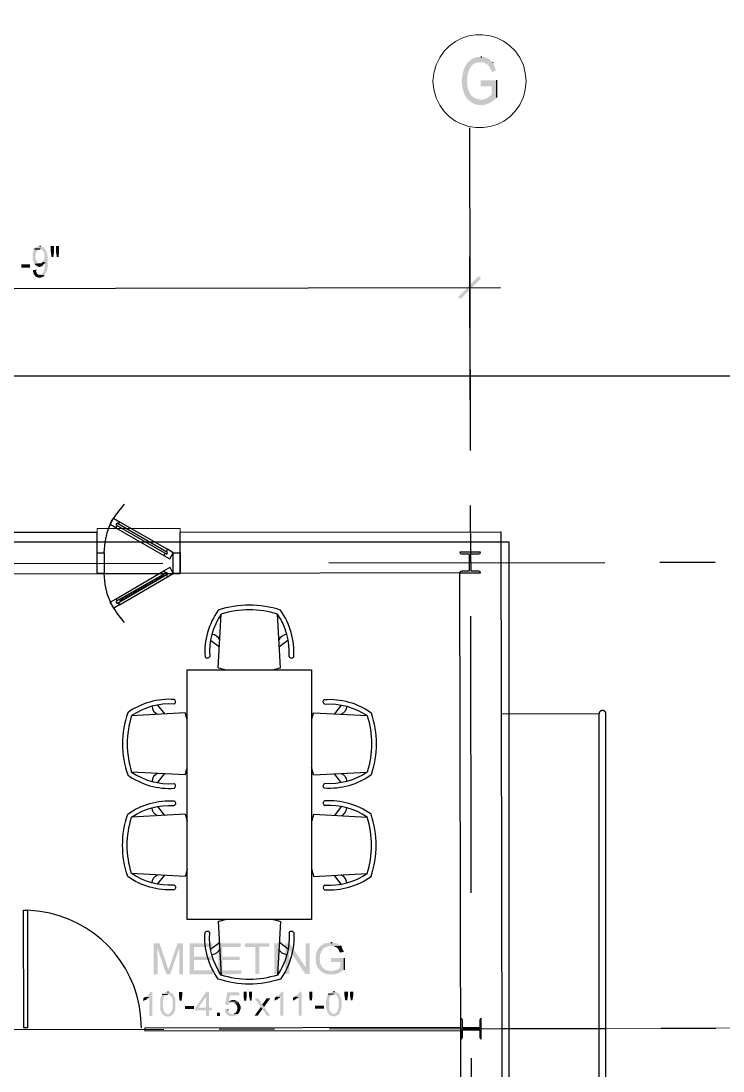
# Model space of a CAD drawing. Header units: inches. Extents: x 6322 to 85903, y -36042 to 7673.
# Drawn here: x 62446.2 to 62649.3, y 5836.6 to 6140.3 of the extents above; entities that cross this region are included whole.
import ezdxf

# ---------------------------------------------------------------- set-up
doc = ezdxf.new("R2010")
doc.units = ezdxf.units.IN
doc.header["$LTSCALE"] = 10
doc.linetypes.add('Amconstr', pattern=[9999, 9999, 0])
for name, color, linetype in [('FOOTPATH', 1, 'Continuous'), ('Plot Boundary', 1, 'Continuous'), ('RAMP LINE', 1, 'Continuous')]:
    doc.layers.add(name, color=color, linetype=linetype)

# ---------------------------------------------------------------- blocks, each defined once
blk = doc.blocks.new('SILLA')
for p, q in [((478.6214, 333.3089), (478.6403, 333.653)), ((479.0214, 333.3089), (479.0026, 333.653)), ((478.572, 333.4867), (478.6288, 333.4427)), ((479.0708, 333.4867), (479.0141, 333.4427))]:
    blk.add_line(p, q)
for centre, radius, start, end in [((478.8214, 333.0868), 0.6245, 71.32046, 108.67954), ((478.995, 333.4103), 0.4598, 144.33433, 183.97151), ((478.995, 333.4103), 0.4298, 145.61871, 183.97151), ((478.8214, 333.0868), 0.5945, 72.25755, 107.74245), ((478.6479, 333.4103), 0.4298, 356.02849, 34.38129), ((478.6479, 333.4103), 0.4598, 356.02849, 35.66567), ((478.5782, 333.4652), 0.0569, 21.40042, 88.20713), ((479.0647, 333.4652), 0.0569, 91.79287, 158.59958), ((478.5506, 333.3883), 0.0174, 214.45264, 333.49038), ((479.0922, 333.3883), 0.0174, 206.50962, 325.54736), ((478.8214, 333.9486), 0.6702, 252.63834, 256.82101), ((478.8214, 333.9486), 0.6702, 283.17899, 287.36166)]:
    blk.add_arc(centre, radius, start, end)
blk = doc.blocks.new('pdf plan')
at = {"true_color": 0x000007}
for points in [[(483.276, 466.708), (483.21, 466.708), (483.143, 466.691), (483.143, 466.691), (483.092, 466.687), (483.042, 466.68), (482.993, 466.669), (482.944, 466.655), (482.897, 466.638), (482.851, 466.619), (482.806, 466.596), (482.763, 466.57), (482.721, 466.543), (482.68, 466.512), (482.641, 466.48), (482.604, 466.445), (482.568, 466.408), (482.534, 466.37), (482.501, 466.33), (482.471, 466.288), (482.442, 466.245), (482.415, 466.2), (482.391, 466.155), (482.368, 466.108), (482.348, 466.06), (482.329, 466.012), (482.314, 465.963), (482.3, 465.914), (482.3, 465.914), (482.283, 465.848), (482.25, 465.765), (482.25, 465.699), (482.25, 465.699), (482.244, 465.67), (482.239, 465.641), (482.234, 465.613), (482.23, 465.585), (482.226, 465.558), (482.222, 465.53), (482.219, 465.503), (482.217, 465.476), (482.215, 465.449), (482.213, 465.422), (482.212, 465.395), (482.211, 465.368), (482.211, 465.341), (482.211, 465.314), (482.211, 465.287), (482.212, 465.26), (482.214, 465.233), (482.215, 465.206), (482.218, 465.178), (482.22, 465.15), (482.223, 465.123), (482.226, 465.094), (482.23, 465.066), (482.234, 465.037), (482.234, 465.037), (482.25, 464.971), (482.25, 464.888), (482.283, 464.822), (482.3, 464.773), (482.316, 464.706), (482.35, 464.64), (482.366, 464.591), (482.383, 464.524), (482.432, 464.475), (482.465, 464.425), (482.498, 464.359), (482.581, 464.276), (483.276, 464.293), (483.21, 464.293), (483.177, 464.326), (483.177, 464.326), (483.114, 464.333), (483.055, 464.345), (483, 464.362), (482.947, 464.384), (482.898, 464.41), (482.852, 464.44), (482.809, 464.474), (482.77, 464.511), (482.733, 464.552), (482.7, 464.595), (482.669, 464.641), (482.641, 464.69), (482.616, 464.74), (482.594, 464.793), (482.575, 464.847), (482.558, 464.902), (482.544, 464.958), (482.532, 465.014), (482.523, 465.071), (482.517, 465.128), (482.513, 465.185), (482.511, 465.242), (482.512, 465.297), (482.515, 465.351), (482.515, 465.351), (482.515, 465.467), (482.515, 465.467), (482.518, 465.519), (482.522, 465.573), (482.529, 465.626), (482.537, 465.681), (482.546, 465.735), (482.558, 465.789), (482.572, 465.842), (482.588, 465.895), (482.607, 465.946), (482.628, 465.996), (482.651, 466.045), (482.676, 466.092), (482.704, 466.136), (482.735, 466.178), (482.769, 466.217), (482.805, 466.253), (482.845, 466.285), (482.887, 466.314), (482.933, 466.339), (482.981, 466.359), (483.033, 466.375), (483.089, 466.387), (483.147, 466.393), (483.21, 466.393), (483.21, 466.393), (483.276, 466.41), (483.937, 466.41), (483.805, 466.542), (483.739, 466.592), (483.673, 466.608), (483.673, 466.625), (483.607, 466.642), (483.573, 466.675), (483.507, 466.675), (483.458, 466.691), (483.408, 466.691), (483.342, 466.708)], [(483.937, 466.41), (483.276, 466.41), (483.342, 466.393), (483.408, 466.393), (483.458, 466.377), (483.507, 466.36), (483.573, 466.327), (483.59, 466.327), (483.64, 466.294), (483.673, 466.245), (483.673, 466.245), (483.694, 466.227), (483.712, 466.211), (483.728, 466.197), (483.741, 466.185), (483.752, 466.174), (483.761, 466.164), (483.769, 466.155), (483.774, 466.147), (483.779, 466.14), (483.782, 466.133), (483.785, 466.127), (483.786, 466.121), (483.788, 466.114), (483.789, 466.108), (483.79, 466.101), (483.792, 466.094), (483.793, 466.086), (483.796, 466.077), (483.799, 466.067), (483.804, 466.056), (483.81, 466.044), (483.818, 466.03), (483.827, 466.014), (483.838, 465.996), (483.838, 465.996), (483.871, 465.93), (483.888, 465.848), (484.136, 465.93), (484.119, 465.98), (484.103, 466.03), (484.086, 466.112), (484.053, 466.178), (484.037, 466.245), (483.987, 466.311), (483.97, 466.36)], [(484.169, 465.384), (483.276, 465.384), (483.276, 465.054), (483.888, 465.054), (483.888, 464.574), (483.888, 464.574), (483.867, 464.554), (483.845, 464.534), (483.823, 464.515), (483.801, 464.497), (483.778, 464.479), (483.755, 464.463), (483.731, 464.447), (483.707, 464.431), (483.682, 464.417), (483.658, 464.403), (483.632, 464.39), (483.607, 464.378), (483.581, 464.366), (483.554, 464.355), (483.528, 464.345), (483.501, 464.336), (483.473, 464.328), (483.446, 464.32), (483.418, 464.314), (483.39, 464.308), (483.362, 464.303), (483.333, 464.299), (483.305, 464.295), (483.276, 464.293), (483.276, 464.293), (482.581, 464.276), (482.647, 464.243), (482.68, 464.194), (482.68, 464.194), (482.703, 464.174), (482.727, 464.155), (482.752, 464.138), (482.776, 464.121), (482.802, 464.106), (482.828, 464.093), (482.854, 464.08), (482.881, 464.068), (482.909, 464.057), (482.936, 464.047), (482.964, 464.038), (482.993, 464.03), (483.021, 464.023), (483.05, 464.016), (483.079, 464.01), (483.108, 464.005), (483.137, 464), (483.166, 463.996), (483.196, 463.992), (483.225, 463.989), (483.254, 463.986), (483.284, 463.983), (483.313, 463.981), (483.342, 463.979), (483.342, 463.979), (483.408, 463.995), (483.458, 463.995), (483.458, 463.995), (483.486, 464.002), (483.515, 464.009), (483.543, 464.017), (483.571, 464.025), (483.598, 464.034), (483.625, 464.044), (483.652, 464.054), (483.678, 464.065), (483.704, 464.076), (483.73, 464.088), (483.755, 464.1), (483.78, 464.113), (483.805, 464.126), (483.829, 464.14), (483.853, 464.154), (483.877, 464.168), (483.9, 464.183), (483.923, 464.197), (483.945, 464.213), (483.968, 464.228), (483.99, 464.244), (484.011, 464.26), (484.032, 464.276), (484.053, 464.293), (484.053, 464.293), (484.119, 464.342), (484.169, 464.409)], [(458.102, 455.94), (458.086, 455.891), (458.052, 455.874), (458.036, 455.824), (458.036, 455.791), (458.019, 455.742), (458.003, 455.709), (458.003, 455.477), (458.003, 455.477), (458.001, 455.461), (458, 455.444), (457.999, 455.428), (457.999, 455.412), (457.999, 455.396), (457.999, 455.381), (458.001, 455.365), (458.002, 455.35), (458.004, 455.334), (458.007, 455.319), (458.01, 455.304), (458.013, 455.289), (458.017, 455.274), (458.021, 455.259), (458.026, 455.244), (458.031, 455.23), (458.036, 455.215), (458.042, 455.2), (458.049, 455.186), (458.055, 455.171), (458.062, 455.157), (458.07, 455.142), (458.077, 455.128), (458.086, 455.113), (458.086, 455.113), (458.102, 455.097), (458.416, 455.113), (458.383, 455.113), (458.35, 455.13), (458.317, 455.13), (458.301, 455.146), (458.251, 455.196), (458.234, 455.212), (458.234, 455.246), (458.201, 455.262), (458.185, 455.295), (458.168, 455.345), (458.168, 455.394), (458.152, 455.444), (458.152, 455.527), (458.152, 455.527), (458.157, 455.549), (458.163, 455.57), (458.167, 455.591), (458.171, 455.61), (458.175, 455.629), (458.178, 455.646), (458.181, 455.663), (458.185, 455.68), (458.188, 455.696), (458.192, 455.711), (458.196, 455.725), (458.201, 455.74), (458.207, 455.753), (458.213, 455.767), (458.221, 455.78), (458.229, 455.793), (458.238, 455.805), (458.249, 455.817), (458.262, 455.83), (458.276, 455.842), (458.291, 455.854), (458.309, 455.866), (458.329, 455.878), (458.35, 455.891), (458.35, 455.891), (458.383, 455.924), (458.416, 455.924)], [(458.4, 456.089), (458.317, 456.089), (458.301, 456.056), (458.251, 456.056), (458.201, 456.039), (458.185, 456.023), (458.168, 456.006), (458.119, 455.957), (458.102, 455.94), (458.416, 455.924), (458.416, 455.924), (458.45, 455.915), (458.481, 455.903), (458.51, 455.888), (458.537, 455.869), (458.56, 455.847), (458.582, 455.822), (458.601, 455.795), (458.617, 455.765), (458.631, 455.734), (458.643, 455.7), (458.653, 455.666), (458.66, 455.63), (458.665, 455.594), (458.668, 455.556), (458.669, 455.519), (458.667, 455.481), (458.664, 455.444), (458.658, 455.407), (458.65, 455.371), (458.641, 455.336), (458.629, 455.303), (458.615, 455.271), (458.599, 455.24), (458.582, 455.212), (458.582, 455.212), (458.582, 455.196), (458.549, 455.179), (458.698, 455.146), (458.698, 455.113), (458.698, 455.113), (458.695, 455.084), (458.693, 455.054), (458.691, 455.023), (458.688, 454.992), (458.685, 454.96), (458.681, 454.929), (458.677, 454.897), (458.672, 454.865), (458.667, 454.834), (458.66, 454.802), (458.652, 454.771), (458.644, 454.741), (458.634, 454.711), (458.623, 454.683), (458.61, 454.655), (458.596, 454.628), (458.58, 454.602), (458.563, 454.578), (458.543, 454.555), (458.522, 454.534), (458.499, 454.515), (458.474, 454.497), (458.446, 454.482), (458.416, 454.468), (458.416, 454.468), (458.383, 454.468), (458.681, 454.452), (458.698, 454.501), (458.714, 454.534), (458.731, 454.567), (458.731, 454.567), (458.735, 454.576), (458.739, 454.585), (458.744, 454.594), (458.749, 454.604), (458.755, 454.614), (458.76, 454.625), (458.766, 454.636), (458.771, 454.647), (458.777, 454.658), (458.782, 454.67), (458.787, 454.682), (458.793, 454.694), (458.798, 454.705), (458.803, 454.717), (458.807, 454.729), (458.811, 454.741), (458.815, 454.753), (458.819, 454.765), (458.822, 454.777), (458.825, 454.788), (458.827, 454.8), (458.829, 454.811), (458.829, 454.822), (458.83, 454.832), (458.83, 454.832), (458.83, 454.882), (458.846, 454.915), (458.846, 454.915), (458.846, 454.929), (458.846, 454.944), (458.846, 454.958), (458.846, 454.973), (458.846, 454.987), (458.846, 455.002), (458.846, 455.016), (458.846, 455.031), (458.846, 455.045), (458.846, 455.059), (458.846, 455.074), (458.846, 455.088), (458.846, 455.103), (458.846, 455.117), (458.846, 455.132), (458.846, 455.146), (458.846, 455.161), (458.846, 455.175), (458.846, 455.19), (458.846, 455.204), (458.846, 455.219), (458.846, 455.233), (458.846, 455.248), (458.846, 455.262), (458.846, 455.262), (458.846, 455.527), (458.83, 455.576), (458.83, 455.659), (458.797, 455.709), (458.797, 455.742), (458.78, 455.791), (458.764, 455.824), (458.731, 455.874), (458.731, 455.874), (458.726, 455.884), (458.721, 455.894), (458.716, 455.904), (458.71, 455.913), (458.704, 455.922), (458.698, 455.93), (458.691, 455.939), (458.683, 455.947), (458.676, 455.955), (458.668, 455.963), (458.66, 455.97), (458.652, 455.977), (458.644, 455.985), (458.635, 455.992), (458.627, 455.998), (458.618, 456.005), (458.609, 456.012), (458.6, 456.018), (458.592, 456.025), (458.583, 456.031), (458.574, 456.037), (458.565, 456.044), (458.557, 456.05), (458.549, 456.056), (458.549, 456.056), (458.499, 456.056), (458.466, 456.089), (458.433, 456.089)], [(459.21, 456.089), (459.012, 456.089), (459.012, 455.791), (459.061, 455.477), (459.161, 455.477), (459.21, 455.791)], [(459.491, 456.089), (459.309, 456.089), (459.309, 455.791), (459.359, 455.477), (459.458, 455.477), (459.491, 455.791)], [(457.358, 454.865), (457.854, 454.865), (457.854, 455.064), (457.358, 455.064)], [(458.549, 455.179), (458.532, 455.146), (458.482, 455.13), (458.466, 455.113), (458.416, 455.113), (458.102, 455.097), (458.119, 455.064), (458.152, 455.031), (458.152, 455.031), (458.158, 455.024), (458.164, 455.018), (458.171, 455.013), (458.178, 455.007), (458.185, 455.002), (458.192, 454.996), (458.199, 454.991), (458.206, 454.986), (458.214, 454.981), (458.221, 454.976), (458.229, 454.971), (458.236, 454.966), (458.244, 454.962), (458.252, 454.957), (458.26, 454.953), (458.268, 454.948), (458.276, 454.944), (458.284, 454.94), (458.292, 454.936), (458.301, 454.931), (458.309, 454.927), (458.317, 454.923), (458.325, 454.919), (458.334, 454.915), (458.334, 454.915), (458.416, 454.915), (458.416, 454.915), (458.436, 454.923), (458.453, 454.93), (458.469, 454.936), (458.483, 454.942), (458.495, 454.947), (458.506, 454.952), (458.516, 454.957), (458.524, 454.962), (458.532, 454.966), (458.539, 454.971), (458.545, 454.976), (458.551, 454.981), (458.556, 454.986), (458.562, 454.992), (458.567, 454.998), (458.573, 455.005), (458.579, 455.013), (458.586, 455.022), (458.594, 455.031), (458.602, 455.042), (458.611, 455.054), (458.622, 455.067), (458.634, 455.081), (458.648, 455.097), (458.648, 455.097), (458.681, 455.113), (458.698, 455.146)], [(458.168, 454.749), (458.019, 454.733), (458.019, 454.65), (458.036, 454.6), (458.036, 454.567), (458.052, 454.518), (458.086, 454.468), (458.102, 454.452), (458.119, 454.419), (458.152, 454.385), (458.168, 454.369), (458.201, 454.352), (458.234, 454.336), (458.267, 454.336), (458.301, 454.303), (458.466, 454.303), (458.499, 454.336), (458.549, 454.352), (458.565, 454.352), (458.615, 454.369), (458.631, 454.419), (458.648, 454.435), (458.681, 454.452), (458.383, 454.468), (458.383, 454.468), (458.369, 454.467), (458.356, 454.467), (458.344, 454.469), (458.332, 454.471), (458.321, 454.475), (458.31, 454.48), (458.301, 454.486), (458.291, 454.493), (458.283, 454.501), (458.274, 454.509), (458.267, 454.519), (458.259, 454.528), (458.252, 454.538), (458.245, 454.548), (458.239, 454.559), (458.233, 454.57), (458.226, 454.581), (458.22, 454.591), (458.215, 454.602), (458.209, 454.612), (458.203, 454.623), (458.197, 454.632), (458.191, 454.641), (458.185, 454.65), (458.185, 454.65), (458.168, 454.716)], [(481.986, 453.178), (482.118, 453.062), (483.143, 454.352)], [(482.118, 453.062), (483.143, 454.352), (483.276, 454.22)], [(465.082, 416.774), (464.751, 416.774), (464.751, 415.037), (464.966, 415.037), (464.966, 416.509)], [(465.082, 416.774), (464.966, 416.509), (465.462, 415.037), (465.578, 415.285), (465.578, 415.335), (465.562, 415.368), (465.528, 415.434), (465.512, 415.484), (465.495, 415.55)], [(466.405, 416.774), (466.091, 416.774), (465.661, 415.5), (465.644, 415.451), (465.611, 415.401), (465.595, 415.351), (465.595, 415.302), (465.578, 415.285), (465.462, 415.037), (465.677, 415.037), (466.19, 416.493)], [(466.405, 416.774), (466.19, 416.493), (466.19, 415.037), (466.405, 415.037)], [(468.059, 416.774), (466.786, 416.774), (466.786, 415.037), (468.092, 415.037), (468.092, 415.252), (467.017, 415.252), (467.017, 415.831), (467.993, 415.831), (467.993, 416.029), (467.017, 416.029), (467.017, 416.575), (468.059, 416.575)], [(469.663, 416.774), (468.39, 416.774), (468.39, 415.037), (469.697, 415.037), (469.697, 415.252), (468.621, 415.252), (468.621, 415.831), (469.597, 415.831), (469.597, 416.029), (468.621, 416.029), (468.621, 416.575), (469.663, 416.575)], [(471.268, 416.774), (469.895, 416.774), (469.895, 416.575), (470.474, 416.575), (470.474, 415.037), (470.705, 415.037), (470.705, 416.575), (471.268, 416.575)], [(471.549, 415.037), (471.781, 415.037), (471.781, 416.774), (471.549, 416.774)], [(472.409, 416.774), (472.178, 416.774), (472.178, 415.037), (472.393, 415.037), (472.393, 416.41)], [(472.409, 416.774), (472.393, 416.41), (473.302, 415.037), (473.319, 415.417)], [(473.55, 416.774), (473.319, 416.774), (473.319, 415.417), (473.302, 415.037), (473.55, 415.037)], [(474.741, 416.807), (474.658, 416.807), (474.592, 416.79), (474.559, 416.79), (474.51, 416.774), (474.46, 416.774), (474.427, 416.757), (474.377, 416.757), (474.295, 416.708), (474.278, 416.691), (474.195, 416.641), (474.195, 416.641), (474.181, 416.629), (474.167, 416.616), (474.153, 416.603), (474.14, 416.59), (474.127, 416.577), (474.114, 416.564), (474.102, 416.55), (474.09, 416.536), (474.078, 416.522), (474.067, 416.508), (474.055, 416.493), (474.044, 416.478), (474.034, 416.463), (474.023, 416.448), (474.013, 416.432), (474.003, 416.416), (473.993, 416.4), (473.984, 416.383), (473.974, 416.366), (473.965, 416.349), (473.956, 416.332), (473.948, 416.314), (473.939, 416.296), (473.931, 416.278), (473.931, 416.278), (473.931, 416.244), (473.914, 416.178), (473.898, 416.129), (473.898, 416.046), (473.881, 415.98), (473.881, 415.798), (473.898, 415.748), (473.898, 415.649), (473.914, 415.599), (473.931, 415.566), (473.931, 415.517), (473.964, 415.484), (473.98, 415.434), (473.997, 415.417), (474.03, 415.368), (474.047, 415.335), (474.08, 415.285), (474.113, 415.269), (474.146, 415.219), (474.179, 415.202), (474.758, 415.202), (474.708, 415.202), (474.658, 415.219), (474.658, 415.219), (474.634, 415.222), (474.609, 415.225), (474.585, 415.23), (474.561, 415.235), (474.537, 415.242), (474.514, 415.249), (474.491, 415.258), (474.469, 415.267), (474.447, 415.277), (474.425, 415.288), (474.404, 415.3), (474.384, 415.312), (474.364, 415.325), (474.344, 415.339), (474.326, 415.354), (474.308, 415.37), (474.291, 415.386), (474.275, 415.403), (474.259, 415.42), (474.245, 415.438), (474.231, 415.457), (474.218, 415.476), (474.206, 415.496), (474.195, 415.517), (474.195, 415.517), (474.195, 415.55), (474.179, 415.566), (474.146, 415.599), (474.146, 415.649), (474.129, 415.715), (474.129, 415.798), (474.113, 415.864), (474.113, 415.897), (474.113, 415.897), (474.111, 415.918), (474.11, 415.936), (474.109, 415.951), (474.109, 415.964), (474.11, 415.974), (474.111, 415.982), (474.112, 415.989), (474.113, 415.994), (474.115, 415.998), (474.117, 416.001), (474.119, 416.004), (474.121, 416.007), (474.123, 416.009), (474.125, 416.012), (474.127, 416.016), (474.129, 416.021), (474.13, 416.027), (474.131, 416.034), (474.132, 416.044), (474.133, 416.055), (474.133, 416.069), (474.132, 416.086), (474.131, 416.106), (474.129, 416.129), (474.129, 416.129), (474.146, 416.178), (474.179, 416.228), (474.179, 416.261), (474.195, 416.261), (474.212, 416.327), (474.228, 416.344), (474.262, 416.393), (474.295, 416.426), (474.311, 416.46), (474.344, 416.493), (474.377, 416.509), (474.427, 416.542), (474.46, 416.559), (474.51, 416.575), (474.559, 416.575), (474.592, 416.608), (474.741, 416.608), (475.287, 416.625), (475.27, 416.641), (475.237, 416.658), (475.188, 416.708), (475.105, 416.757), (475.089, 416.757), (475.039, 416.774), (474.989, 416.774), (474.956, 416.79), (474.89, 416.79), (474.84, 416.807), (474.807, 416.807)], [(475.287, 416.625), (474.741, 416.608), (474.907, 416.608), (474.956, 416.575), (474.989, 416.559), (475.055, 416.542), (475.105, 416.509), (475.122, 416.476), (475.171, 416.426), (475.171, 416.41), (475.204, 416.36), (475.204, 416.327), (475.237, 416.278), (475.254, 416.244), (475.469, 416.278), (475.469, 416.327), (475.469, 416.327), (475.463, 416.335), (475.457, 416.344), (475.451, 416.352), (475.445, 416.36), (475.44, 416.369), (475.435, 416.377), (475.429, 416.385), (475.424, 416.394), (475.419, 416.402), (475.414, 416.411), (475.41, 416.42), (475.405, 416.428), (475.4, 416.437), (475.396, 416.446), (475.391, 416.455), (475.387, 416.464), (475.383, 416.474), (475.378, 416.483), (475.374, 416.493), (475.37, 416.502), (475.366, 416.512), (475.361, 416.522), (475.357, 416.532), (475.353, 416.542), (475.353, 416.542), (475.337, 416.575)], [(475.485, 415.93), (474.741, 415.93), (474.741, 415.715), (475.27, 415.715), (475.27, 415.401), (475.254, 415.401), (475.237, 415.368), (475.188, 415.335), (475.105, 415.285), (475.039, 415.269), (474.989, 415.252), (474.956, 415.252), (474.89, 415.219), (474.84, 415.219), (474.807, 415.202), (474.179, 415.202), (474.212, 415.169), (474.262, 415.136), (474.262, 415.136), (474.282, 415.124), (474.302, 415.113), (474.322, 415.102), (474.342, 415.092), (474.362, 415.083), (474.381, 415.074), (474.4, 415.066), (474.42, 415.059), (474.439, 415.052), (474.458, 415.046), (474.478, 415.04), (474.497, 415.035), (474.517, 415.031), (474.537, 415.027), (474.557, 415.024), (474.578, 415.021), (474.598, 415.019), (474.62, 415.018), (474.641, 415.017), (474.664, 415.016), (474.686, 415.017), (474.709, 415.017), (474.733, 415.019), (474.758, 415.021), (474.758, 415.021), (474.84, 415.021), (474.84, 415.021), (474.862, 415.017), (474.884, 415.016), (474.907, 415.015), (474.931, 415.017), (474.956, 415.02), (474.982, 415.024), (475.008, 415.029), (475.034, 415.035), (475.061, 415.043), (475.087, 415.051), (475.114, 415.06), (475.14, 415.07), (475.166, 415.081), (475.192, 415.092), (475.218, 415.104), (475.242, 415.116), (475.266, 415.129), (475.289, 415.141), (475.311, 415.154), (475.332, 415.168), (475.352, 415.181), (475.371, 415.194), (475.387, 415.206), (475.403, 415.219), (475.403, 415.219), (475.485, 415.269)], [(464.288, 413.764), (464.238, 413.747), (464.205, 413.714), (464.172, 413.697), (464.172, 413.532), (464.205, 413.548), (464.238, 413.582), (464.288, 413.598), (464.305, 413.598), (464.354, 413.615), (464.354, 413.631), (464.387, 413.664), (464.404, 413.681), (464.453, 413.697), (464.47, 413.714), (464.503, 413.747)], [(464.668, 414.045), (464.553, 414.045), (464.536, 413.995), (464.52, 413.979), (464.503, 413.962), (464.47, 413.912), (464.453, 413.896), (464.404, 413.846), (464.387, 413.846), (464.371, 413.83), (464.354, 413.813), (464.305, 413.78), (464.288, 413.764), (464.503, 413.747), (464.503, 412.688), (464.668, 412.688)], [(465.231, 413.912), (465.214, 413.863), (465.198, 413.846), (465.181, 413.813), (465.181, 413.764), (465.148, 413.747), (465.148, 413.714), (465.132, 413.697), (465.132, 413.631), (465.115, 413.598), (465.115, 413.598), (465.115, 413.59), (465.115, 413.582), (465.115, 413.573), (465.115, 413.565), (465.115, 413.557), (465.115, 413.548), (465.115, 413.54), (465.115, 413.532), (465.115, 413.524), (465.115, 413.515), (465.115, 413.507), (465.115, 413.499), (465.115, 413.491), (465.115, 413.482), (465.115, 413.474), (465.115, 413.466), (465.115, 413.458), (465.115, 413.449), (465.115, 413.441), (465.115, 413.433), (465.115, 413.424), (465.115, 413.416), (465.115, 413.408), (465.115, 413.4), (465.115, 413.4), (465.115, 413.234), (465.115, 413.234), (465.113, 413.213), (465.112, 413.194), (465.111, 413.177), (465.11, 413.162), (465.11, 413.149), (465.111, 413.138), (465.111, 413.128), (465.112, 413.12), (465.113, 413.112), (465.114, 413.106), (465.116, 413.101), (465.117, 413.096), (465.119, 413.091), (465.12, 413.087), (465.122, 413.083), (465.124, 413.079), (465.125, 413.074), (465.127, 413.069), (465.128, 413.063), (465.129, 413.057), (465.13, 413.049), (465.131, 413.041), (465.131, 413.031), (465.132, 413.019), (465.132, 413.019), (465.148, 413.003), (465.148, 412.953), (465.181, 412.937), (465.181, 412.903), (465.198, 412.87), (465.198, 412.854), (465.231, 412.804), (465.264, 412.788), (465.28, 412.771), (465.297, 412.721), (465.313, 412.721), (465.363, 412.705), (465.363, 412.705), (465.369, 412.701), (465.376, 412.697), (465.382, 412.693), (465.389, 412.69), (465.396, 412.686), (465.403, 412.683), (465.41, 412.68), (465.417, 412.677), (465.424, 412.675), (465.431, 412.672), (465.439, 412.67), (465.446, 412.668), (465.453, 412.666), (465.46, 412.664), (465.467, 412.662), (465.475, 412.661), (465.482, 412.66), (465.489, 412.658), (465.496, 412.657), (465.502, 412.657), (465.509, 412.656), (465.516, 412.656), (465.522, 412.655), (465.528, 412.655), (465.528, 412.655), (465.611, 412.655), (465.661, 412.688), (465.71, 412.688), (465.727, 412.705), (465.76, 412.721), (465.793, 412.755), (465.826, 412.771), (465.843, 412.788), (465.528, 412.788), (465.495, 412.804), (465.462, 412.804), (465.429, 412.837), (465.413, 412.854), (465.38, 412.87), (465.347, 412.92), (465.347, 412.937), (465.313, 412.953), (465.313, 412.986), (465.297, 413.003), (465.297, 413.003), (465.299, 413.02), (465.3, 413.035), (465.3, 413.047), (465.3, 413.058), (465.3, 413.067), (465.299, 413.074), (465.298, 413.08), (465.296, 413.085), (465.295, 413.09), (465.293, 413.094), (465.291, 413.098), (465.289, 413.102), (465.287, 413.106), (465.285, 413.111), (465.283, 413.117), (465.281, 413.124), (465.28, 413.132), (465.278, 413.142), (465.277, 413.154), (465.277, 413.168), (465.277, 413.184), (465.278, 413.204), (465.279, 413.226), (465.28, 413.251), (465.28, 413.251), (465.28, 413.433), (465.28, 413.433), (465.279, 413.463), (465.278, 413.489), (465.277, 413.511), (465.277, 413.529), (465.277, 413.544), (465.278, 413.555), (465.28, 413.564), (465.281, 413.571), (465.283, 413.575), (465.285, 413.578), (465.287, 413.58), (465.289, 413.582), (465.291, 413.582), (465.293, 413.583), (465.295, 413.585), (465.296, 413.587), (465.298, 413.591), (465.299, 413.596), (465.3, 413.603), (465.3, 413.612), (465.3, 413.624), (465.3, 413.639), (465.299, 413.658), (465.297, 413.681), (465.297, 413.681), (465.313, 413.697), (465.313, 413.747), (465.347, 413.764), (465.347, 413.78), (465.363, 413.813), (465.38, 413.83), (465.413, 413.846), (465.429, 413.863), (465.462, 413.896), (465.528, 413.896)], [(465.528, 414.045), (465.462, 414.045), (465.429, 414.012), (465.38, 414.012), (465.363, 413.995), (465.313, 413.979), (465.297, 413.962), (465.264, 413.929), (465.231, 413.912), (465.528, 413.896), (465.611, 413.896), (465.661, 413.863), (465.677, 413.846), (465.71, 413.83), (465.744, 413.78), (465.744, 413.764), (465.76, 413.747), (465.76, 413.714), (465.793, 413.697), (465.793, 413.615), (465.81, 413.598), (465.81, 413.4), (465.81, 413.4), (465.81, 413.389), (465.81, 413.379), (465.81, 413.369), (465.81, 413.358), (465.81, 413.348), (465.81, 413.338), (465.81, 413.327), (465.81, 413.317), (465.81, 413.307), (465.81, 413.296), (465.81, 413.286), (465.81, 413.276), (465.81, 413.265), (465.81, 413.255), (465.81, 413.245), (465.81, 413.234), (465.81, 413.224), (465.81, 413.214), (465.81, 413.203), (465.81, 413.193), (465.81, 413.183), (465.81, 413.172), (465.81, 413.162), (465.81, 413.152), (465.81, 413.152), (465.81, 413.102), (465.793, 413.069), (465.793, 413.069), (465.793, 413.055), (465.793, 413.044), (465.792, 413.034), (465.792, 413.026), (465.791, 413.019), (465.79, 413.013), (465.789, 413.008), (465.788, 413.005), (465.786, 413.001), (465.785, 412.999), (465.783, 412.996), (465.781, 412.994), (465.779, 412.992), (465.776, 412.99), (465.774, 412.987), (465.771, 412.984), (465.768, 412.98), (465.765, 412.976), (465.762, 412.97), (465.759, 412.963), (465.755, 412.955), (465.751, 412.945), (465.748, 412.933), (465.744, 412.92), (465.744, 412.92), (465.727, 412.903), (465.71, 412.87), (465.677, 412.837), (465.644, 412.837), (465.611, 412.804), (465.578, 412.788), (465.528, 412.788), (465.843, 412.788), (465.876, 412.837), (465.892, 412.854), (465.892, 412.903), (465.909, 412.937), (465.942, 412.953), (465.942, 413.003), (465.959, 413.052), (465.959, 413.102), (465.975, 413.152), (465.975, 413.152), (465.975, 413.162), (465.975, 413.173), (465.975, 413.183), (465.975, 413.194), (465.975, 413.205), (465.975, 413.216), (465.975, 413.228), (465.975, 413.239), (465.975, 413.251), (465.975, 413.262), (465.975, 413.274), (465.975, 413.286), (465.975, 413.298), (465.975, 413.31), (465.975, 413.322), (465.975, 413.334), (465.975, 413.346), (465.975, 413.359), (465.975, 413.371), (465.975, 413.383), (465.975, 413.396), (465.975, 413.408), (465.975, 413.42), (465.975, 413.433), (465.975, 413.433), (465.975, 413.582), (465.959, 413.615), (465.959, 413.664), (465.942, 413.697), (465.942, 413.747), (465.909, 413.764), (465.892, 413.813), (465.892, 413.846), (465.892, 413.846), (465.879, 413.864), (465.867, 413.879), (465.857, 413.891), (465.849, 413.902), (465.842, 413.911), (465.836, 413.919), (465.831, 413.925), (465.827, 413.93), (465.823, 413.933), (465.82, 413.937), (465.817, 413.939), (465.814, 413.941), (465.811, 413.943), (465.807, 413.945), (465.803, 413.948), (465.798, 413.95), (465.792, 413.954), (465.785, 413.958), (465.777, 413.963), (465.768, 413.969), (465.756, 413.977), (465.743, 413.987), (465.728, 413.998), (465.71, 414.012), (465.71, 414.012), (465.661, 414.012), (465.611, 414.045), (465.578, 414.045)], [(466.207, 413.548), (466.174, 413.813), (466.174, 414.045), (466.355, 414.045), (466.355, 413.813), (466.322, 413.548)], [(467.861, 414.045), (467.712, 414.045), (467.1, 413.152), (467.1, 413.003), (467.695, 413.003), (467.695, 412.688), (467.861, 412.688), (467.861, 413.003), (468.026, 413.003), (468.026, 413.152), (467.265, 413.152), (467.695, 413.764)], [(467.861, 414.045), (467.695, 413.764), (467.695, 413.152), (467.265, 413.152), (467.861, 413.152)], [(469.581, 414.012), (468.903, 414.012), (468.77, 413.317), (468.919, 413.3), (468.936, 413.317), (468.969, 413.333), (469.002, 413.383), (469.018, 413.4), (469.068, 413.4), (469.085, 413.433), (469.167, 413.433), (469.515, 413.449), (469.498, 413.482), (468.969, 413.482), (469.051, 413.846), (469.581, 413.846)], [(469.994, 414.045), (469.812, 414.045), (469.812, 413.813), (469.845, 413.548), (469.961, 413.548), (469.994, 413.813)], [(470.292, 414.045), (470.127, 414.045), (470.127, 413.813), (470.176, 413.548), (470.259, 413.548), (470.292, 413.813)], [(470.656, 413.664), (470.441, 413.664), (470.788, 413.185), (470.871, 413.069), (470.937, 412.986), (471.119, 412.688), (471.334, 412.688), (470.97, 413.185), (470.871, 413.317), (470.871, 413.333), (470.854, 413.367), (470.821, 413.4), (470.805, 413.433)], [(471.317, 413.664), (471.102, 413.664), (470.954, 413.433), (470.937, 413.433), (470.904, 413.383), (470.887, 413.367), (470.871, 413.317), (470.97, 413.185)], [(471.665, 413.764), (471.582, 413.714), (471.566, 413.697), (471.566, 413.532), (471.582, 413.548), (471.665, 413.598), (471.698, 413.598), (471.731, 413.615), (471.731, 413.631), (471.781, 413.664), (471.797, 413.681), (471.847, 413.697), (471.863, 413.714), (471.88, 413.747)], [(472.062, 414.045), (471.946, 414.045), (471.929, 413.995), (471.913, 413.979), (471.88, 413.962), (471.863, 413.912), (471.847, 413.896), (471.797, 413.846), (471.781, 413.846), (471.764, 413.83), (471.731, 413.813), (471.698, 413.78), (471.665, 413.764), (471.88, 413.747), (471.88, 412.688), (472.062, 412.688)], [(472.707, 413.764), (472.674, 413.747), (472.624, 413.714), (472.608, 413.697), (472.608, 413.532), (472.624, 413.548), (472.674, 413.582), (472.707, 413.598), (472.723, 413.598), (472.773, 413.615), (472.773, 413.631), (472.823, 413.664), (472.839, 413.681), (472.872, 413.697), (472.905, 413.714), (472.922, 413.747)], [(473.087, 414.045), (472.988, 414.045), (472.971, 413.995), (472.938, 413.979), (472.922, 413.962), (472.905, 413.912), (472.872, 413.896), (472.839, 413.846), (472.823, 413.846), (472.789, 413.83), (472.773, 413.813), (472.723, 413.78), (472.707, 413.764), (472.922, 413.747), (472.922, 412.688), (473.087, 412.688)], [(473.55, 413.548), (473.517, 413.813), (473.517, 414.045), (473.699, 414.045), (473.699, 413.813), (473.666, 413.548)], [(474.592, 413.912), (474.576, 413.863), (474.559, 413.846), (474.526, 413.813), (474.526, 413.764), (474.51, 413.747), (474.51, 413.714), (474.493, 413.697), (474.493, 413.631), (474.46, 413.598), (474.46, 413.598), (474.46, 413.59), (474.46, 413.582), (474.46, 413.573), (474.46, 413.565), (474.46, 413.557), (474.46, 413.548), (474.46, 413.54), (474.46, 413.532), (474.46, 413.524), (474.46, 413.515), (474.46, 413.507), (474.46, 413.499), (474.46, 413.491), (474.46, 413.482), (474.46, 413.474), (474.46, 413.466), (474.46, 413.458), (474.46, 413.449), (474.46, 413.441), (474.46, 413.433), (474.46, 413.424), (474.46, 413.416), (474.46, 413.408), (474.46, 413.4), (474.46, 413.4), (474.46, 413.234), (474.46, 413.234), (474.46, 413.213), (474.461, 413.194), (474.461, 413.177), (474.462, 413.162), (474.464, 413.149), (474.465, 413.138), (474.467, 413.128), (474.469, 413.12), (474.47, 413.112), (474.472, 413.106), (474.474, 413.101), (474.477, 413.096), (474.479, 413.091), (474.481, 413.087), (474.483, 413.083), (474.485, 413.079), (474.486, 413.074), (474.488, 413.069), (474.489, 413.063), (474.491, 413.057), (474.492, 413.049), (474.492, 413.041), (474.493, 413.031), (474.493, 413.019), (474.493, 413.019), (474.51, 413.003), (474.51, 412.953), (474.526, 412.937), (474.526, 412.903), (474.559, 412.87), (474.559, 412.854), (474.592, 412.804), (474.609, 412.788), (474.642, 412.771), (474.658, 412.721), (474.675, 412.721), (474.725, 412.705), (474.725, 412.705), (474.729, 412.701), (474.734, 412.697), (474.739, 412.693), (474.745, 412.69), (474.751, 412.686), (474.757, 412.683), (474.764, 412.68), (474.771, 412.677), (474.778, 412.675), (474.786, 412.672), (474.793, 412.67), (474.801, 412.668), (474.809, 412.666), (474.817, 412.664), (474.825, 412.662), (474.832, 412.661), (474.84, 412.66), (474.848, 412.658), (474.855, 412.657), (474.863, 412.657), (474.87, 412.656), (474.877, 412.656), (474.884, 412.655), (474.89, 412.655), (474.89, 412.655), (474.973, 412.655), (475.022, 412.688), (475.055, 412.688), (475.089, 412.705), (475.122, 412.721), (475.138, 412.755), (475.188, 412.771), (475.204, 412.788), (474.89, 412.788), (474.84, 412.804), (474.824, 412.804), (474.791, 412.837), (474.708, 412.92), (474.708, 412.937), (474.675, 412.953), (474.675, 412.986), (474.658, 413.003), (474.658, 413.003), (474.658, 413.02), (474.658, 413.035), (474.657, 413.047), (474.656, 413.058), (474.655, 413.067), (474.654, 413.074), (474.652, 413.08), (474.651, 413.085), (474.649, 413.09), (474.647, 413.094), (474.646, 413.098), (474.644, 413.102), (474.643, 413.106), (474.641, 413.111), (474.64, 413.117), (474.639, 413.124), (474.638, 413.132), (474.638, 413.142), (474.637, 413.154), (474.637, 413.168), (474.638, 413.184), (474.639, 413.204), (474.64, 413.226), (474.642, 413.251), (474.642, 413.251), (474.642, 413.433), (474.642, 413.433), (474.64, 413.463), (474.639, 413.489), (474.638, 413.511), (474.637, 413.529), (474.637, 413.544), (474.638, 413.555), (474.638, 413.564), (474.639, 413.571), (474.64, 413.575), (474.641, 413.578), (474.643, 413.58), (474.644, 413.582), (474.646, 413.582), (474.647, 413.583), (474.649, 413.585), (474.651, 413.587), (474.652, 413.591), (474.654, 413.596), (474.655, 413.603), (474.656, 413.612), (474.657, 413.624), (474.658, 413.639), (474.658, 413.658), (474.658, 413.681), (474.658, 413.681), (474.675, 413.697), (474.675, 413.747), (474.708, 413.764), (474.708, 413.78), (474.725, 413.813), (474.741, 413.83), (474.758, 413.846), (474.791, 413.863), (474.824, 413.896), (474.89, 413.896)], [(474.89, 414.045), (474.824, 414.045), (474.791, 414.012), (474.741, 414.012), (474.725, 413.995), (474.675, 413.979), (474.658, 413.962), (474.609, 413.929), (474.592, 413.912), (474.89, 413.896), (474.973, 413.896), (475.022, 413.863), (475.039, 413.846), (475.055, 413.83), (475.105, 413.78), (475.105, 413.764), (475.122, 413.747), (475.122, 413.714), (475.138, 413.697), (475.138, 413.615), (475.171, 413.598), (475.171, 413.4), (475.171, 413.4), (475.171, 413.389), (475.171, 413.379), (475.171, 413.369), (475.171, 413.358), (475.171, 413.348), (475.171, 413.338), (475.171, 413.327), (475.171, 413.317), (475.171, 413.307), (475.171, 413.296), (475.171, 413.286), (475.171, 413.276), (475.171, 413.265), (475.171, 413.255), (475.171, 413.245), (475.171, 413.234), (475.171, 413.224), (475.171, 413.214), (475.171, 413.203), (475.171, 413.193), (475.171, 413.183), (475.171, 413.172), (475.171, 413.162), (475.171, 413.152), (475.171, 413.152), (475.171, 413.102), (475.138, 413.069), (475.138, 413.069), (475.14, 413.055), (475.142, 413.044), (475.143, 413.034), (475.144, 413.026), (475.144, 413.019), (475.145, 413.013), (475.145, 413.008), (475.144, 413.005), (475.144, 413.001), (475.143, 412.999), (475.142, 412.996), (475.14, 412.994), (475.139, 412.992), (475.137, 412.99), (475.134, 412.987), (475.132, 412.984), (475.129, 412.98), (475.127, 412.976), (475.123, 412.97), (475.12, 412.963), (475.117, 412.955), (475.113, 412.945), (475.109, 412.933), (475.105, 412.92), (475.105, 412.92), (475.089, 412.903), (475.055, 412.87), (475.039, 412.837), (474.989, 412.837), (474.973, 412.804), (474.94, 412.788), (474.89, 412.788), (475.204, 412.788), (475.237, 412.837), (475.254, 412.854), (475.254, 412.903), (475.27, 412.937), (475.287, 412.953), (475.287, 413.003), (475.32, 413.052), (475.32, 413.102), (475.337, 413.152), (475.337, 413.152), (475.337, 413.162), (475.337, 413.173), (475.337, 413.183), (475.337, 413.194), (475.337, 413.205), (475.337, 413.216), (475.337, 413.228), (475.337, 413.239), (475.337, 413.251), (475.337, 413.262), (475.337, 413.274), (475.337, 413.286), (475.337, 413.298), (475.337, 413.31), (475.337, 413.322), (475.337, 413.334), (475.337, 413.346), (475.337, 413.359), (475.337, 413.371), (475.337, 413.383), (475.337, 413.396), (475.337, 413.408), (475.337, 413.42), (475.337, 413.433), (475.337, 413.433), (475.337, 413.582), (475.32, 413.615), (475.32, 413.664), (475.287, 413.697), (475.287, 413.747), (475.27, 413.764), (475.254, 413.813), (475.254, 413.846), (475.254, 413.846), (475.24, 413.864), (475.229, 413.879), (475.219, 413.891), (475.211, 413.902), (475.203, 413.911), (475.197, 413.919), (475.192, 413.925), (475.188, 413.93), (475.184, 413.933), (475.18, 413.937), (475.177, 413.939), (475.173, 413.941), (475.17, 413.943), (475.165, 413.945), (475.16, 413.948), (475.155, 413.95), (475.148, 413.954), (475.14, 413.958), (475.131, 413.963), (475.12, 413.969), (475.107, 413.977), (475.092, 413.987), (475.075, 413.998), (475.055, 414.012), (475.055, 414.012), (475.022, 414.012), (474.973, 414.045), (474.94, 414.045)], [(475.701, 414.045), (475.502, 414.045), (475.502, 413.813), (475.552, 413.548), (475.651, 413.548), (475.701, 413.813)], [(475.998, 414.045), (475.816, 414.045), (475.816, 413.813), (475.866, 413.548), (475.949, 413.548), (475.998, 413.813)], [(466.504, 413.085), (467.017, 413.085), (467.017, 413.251), (466.504, 413.251)], [(468.919, 413.052), (468.754, 413.052), (468.754, 413.019), (468.754, 413.019), (468.762, 412.973), (468.773, 412.931), (468.788, 412.891), (468.805, 412.855), (468.826, 412.822), (468.849, 412.792), (468.875, 412.765), (468.903, 412.742), (468.933, 412.721), (468.964, 412.704), (468.998, 412.689), (469.033, 412.678), (469.069, 412.67), (469.107, 412.664), (469.145, 412.662), (469.184, 412.663), (469.223, 412.666), (469.263, 412.673), (469.303, 412.682), (469.343, 412.694), (469.383, 412.709), (469.422, 412.727), (469.46, 412.748), (469.498, 412.771), (469.498, 412.771), (469.515, 412.788), (469.134, 412.788), (469.118, 412.804), (469.068, 412.804), (469.051, 412.837), (469.002, 412.854), (468.985, 412.87), (468.969, 412.92), (468.969, 412.937), (468.936, 412.986), (468.919, 413.003)], [(469.217, 413.582), (469.134, 413.582), (469.118, 413.548), (469.068, 413.548), (469.018, 413.532), (469.002, 413.515), (468.969, 413.482), (469.498, 413.482), (469.465, 413.515), (469.432, 413.532), (469.415, 413.532), (469.316, 413.582), (469.266, 413.582)], [(469.515, 413.449), (469.167, 413.433), (469.2, 413.433), (469.2, 413.433), (469.208, 413.433), (469.216, 413.432), (469.223, 413.432), (469.23, 413.431), (469.236, 413.431), (469.242, 413.43), (469.248, 413.428), (469.254, 413.427), (469.26, 413.426), (469.266, 413.424), (469.271, 413.422), (469.277, 413.42), (469.283, 413.418), (469.288, 413.416), (469.295, 413.413), (469.301, 413.411), (469.307, 413.408), (469.314, 413.405), (469.322, 413.402), (469.329, 413.398), (469.338, 413.395), (469.346, 413.391), (469.356, 413.387), (469.366, 413.383), (469.366, 413.383), (469.382, 413.333), (469.415, 413.333), (469.415, 413.3), (469.432, 413.284), (469.432, 413.284), (469.44, 413.262), (469.446, 413.243), (469.452, 413.226), (469.457, 413.21), (469.461, 413.196), (469.465, 413.184), (469.467, 413.173), (469.469, 413.163), (469.471, 413.154), (469.471, 413.146), (469.471, 413.138), (469.471, 413.131), (469.47, 413.124), (469.469, 413.116), (469.468, 413.109), (469.466, 413.101), (469.464, 413.093), (469.462, 413.084), (469.46, 413.074), (469.458, 413.063), (469.455, 413.05), (469.453, 413.036), (469.451, 413.02), (469.448, 413.003), (469.448, 413.003), (469.432, 412.986), (469.432, 412.937), (469.415, 412.92), (469.382, 412.903), (469.366, 412.87), (469.349, 412.854), (469.316, 412.837), (469.283, 412.804), (469.266, 412.804), (469.217, 412.788), (469.167, 412.788), (469.515, 412.788), (469.531, 412.837), (469.548, 412.854), (469.581, 412.903), (469.597, 412.92), (469.597, 412.953), (469.614, 413.003), (469.614, 413.019), (469.647, 413.069), (469.647, 413.234), (469.614, 413.284), (469.614, 413.3), (469.597, 413.333), (469.581, 413.367), (469.548, 413.4), (469.531, 413.433)], [(470.788, 413.185), (470.424, 412.688), (470.606, 412.688), (470.871, 413.069)], [(473.832, 413.085), (474.344, 413.085), (474.344, 413.251), (473.832, 413.251)], [(468.307, 412.688), (468.489, 412.688), (468.489, 412.87), (468.307, 412.87)]]:
    blk.add_hatch(color=7, dxfattribs=at).paths.add_polyline_path(points)
at = {"color": 7, "linetype": 'Continuous', "lineweight": -2, "true_color": 0x000007}
for p, q in [((483.276, 466.708), (483.342, 466.708)), ((483.937, 466.41), (483.97, 466.36)), ((484.169, 465.384), (484.169, 464.409)), ((458.102, 455.94), (458.416, 455.924)), ((458.4, 456.089), (458.433, 456.089)), ((458.549, 455.179), (458.698, 455.146)), ((458.168, 454.749), (458.168, 454.716)), ((458.35, 418.593), (457.639, 418.659)), ((474.741, 416.807), (474.807, 416.807)), ((475.287, 416.625), (475.337, 416.575)), ((475.485, 415.93), (475.485, 415.269)), ((465.231, 413.912), (465.528, 413.896)), ((465.528, 414.045), (465.578, 414.045)), ((474.592, 413.912), (474.89, 413.896)), ((474.89, 414.045), (474.94, 414.045)), ((468.919, 413.052), (468.919, 413.003)), ((469.515, 413.449), (469.531, 413.433)), ((464.056, 412.027), (464.007, 412.771))]:
    blk.add_line(p, q, dxfattribs=at)
at = {"color": 7, "linetype": 'Continuous', "lineweight": 9, "true_color": 0x000007}
for points in [[(480.629, 465.798), (480.58, 465.335), (480.629, 464.872)], [(485.839, 465.335), (485.79, 465.798), (485.691, 466.228)], [(485.691, 464.442), (485.79, 464.872), (485.839, 465.335)], [(484.367, 411.944), (560.203, 411.944), (560.203, 411.944)]]:
    blk.add_lwpolyline(points, dxfattribs=at)
at = {"color": 7, "linetype": 'Continuous', "lineweight": -2, "true_color": 0x000007}
for points in [[(482.647, 462.705), (482.647, 444.528), (482.647, 444.528)], [(482.647, 447.389), (482.647, 455.444), (482.647, 455.444)], [(430.1, 453.707), (484.367, 453.707), (484.367, 453.707)], [(462.005, 438.788), (462.055, 439.4), (462.187, 439.996), (462.419, 440.575), (462.766, 441.071), (463.147, 441.534)], [(482.647, 441.418), (482.647, 438.309), (482.647, 438.309)], [(462.733, 440.327), (462.667, 440.211), (462.336, 440.393), (462.535, 440.74), (462.866, 440.542), (462.799, 440.426)], [(462.866, 440.542), (465.562, 438.987), (465.562, 438.987)], [(462.667, 440.211), (465.363, 438.639), (465.363, 438.639)], [(465.446, 438.772), (465.363, 438.639), (465.71, 438.458), (465.892, 438.788), (465.562, 438.987), (465.495, 438.855)], [(449.733, 438.209), (465.313, 438.209), (465.313, 438.209)], [(465.495, 437.564), (465.562, 437.432), (465.892, 437.631), (465.71, 437.961), (465.363, 437.779), (465.446, 437.647)], [(474.658, 438.209), (490.223, 438.209), (490.223, 438.209)], [(493.332, 438.209), (496.442, 438.209), (496.442, 438.209)], [(461.609, 437.631), (466.289, 437.631), (466.289, 437.631)], [(463.147, 434.868), (462.766, 435.332), (462.419, 435.861), (462.187, 436.423), (462.055, 437.002), (462.005, 437.631)], [(462.667, 436.208), (465.363, 437.779), (465.363, 437.779)], [(462.866, 435.861), (465.562, 437.432), (465.562, 437.432)], [(462.799, 435.993), (462.866, 435.861), (462.535, 435.679), (462.336, 436.01), (462.667, 436.208), (462.733, 436.076)], [(482.647, 435.183), (482.647, 419.602), (482.647, 419.602)], [(449.733, 411.944), (465.313, 411.944), (465.313, 411.944)], [(464.238, 412.027), (482.052, 412.027), (482.052, 412.027)], [(464.238, 412.027), (464.238, 411.845), (464.238, 411.845)], [(464.238, 411.845), (482.052, 411.845), (482.052, 411.845)], [(468.44, 411.944), (471.549, 411.944), (471.549, 411.944)], [(474.658, 411.944), (490.223, 411.944), (490.223, 411.944)], [(493.332, 411.944), (496.442, 411.944), (496.442, 411.944)], [(482.647, 410.274), (482.647, 394.71), (482.647, 394.71)]]:
    blk.add_lwpolyline(points, dxfattribs=at)
for points in [[(462.717, 440.459), (462.651, 440.376), (465.528, 438.722), (465.578, 438.805)], [(461.609, 437.631), (461.609, 439.946), (453.438, 439.946), (453.438, 437.631)], [(482.052, 400.25), (482.052, 437.631), (466.289, 437.631), (466.289, 439.946), (484.367, 439.946), (484.367, 400.25)], [(461.609, 437.631), (461.609, 438.788), (462.005, 438.788), (462.005, 437.631)], [(465.892, 437.631), (465.892, 438.788), (466.289, 438.788), (466.289, 437.631)], [(482.151, 437.73), (482.068, 437.68), (482.052, 437.631), (483.21, 437.631), (483.193, 437.68), (483.127, 437.73), (482.68, 437.73), (482.68, 438.706), (483.127, 438.706), (483.193, 438.722), (483.21, 438.788), (482.052, 438.788), (482.068, 438.722), (482.151, 438.706), (482.581, 438.706), (482.581, 437.73)], [(465.528, 437.68), (462.651, 436.043), (462.717, 435.943), (465.578, 437.597)], [(464.917, 437.333), (465.082, 437.432), (465.132, 437.366), (464.966, 437.267)], [(465.181, 437.482), (465.347, 437.564), (465.38, 437.498), (465.214, 437.416)], [(463.908, 436.737), (464.073, 436.837), (464.123, 436.77), (463.941, 436.671)], [(464.156, 436.886), (464.321, 436.985), (464.371, 436.919), (464.205, 436.82)], [(464.404, 437.035), (464.586, 437.134), (464.619, 437.068), (464.453, 436.969)], [(464.668, 437.184), (464.834, 437.283), (464.883, 437.217), (464.701, 437.118)], [(462.882, 436.159), (463.064, 436.241), (463.097, 436.192), (462.932, 436.092)], [(463.147, 436.307), (463.312, 436.39), (463.345, 436.34), (463.18, 436.241)], [(463.395, 436.456), (463.56, 436.539), (463.61, 436.473), (463.444, 436.39)], [(463.643, 436.589), (463.825, 436.688), (463.858, 436.622), (463.693, 436.539)], [(457.639, 418.659), (457.639, 412.027), (457.424, 412.027), (457.424, 418.659)], [(482.151, 412.424), (482.118, 412.49), (482.052, 412.523), (482.052, 411.349), (482.118, 411.398), (482.151, 411.464), (482.151, 411.878), (483.127, 411.878), (483.127, 411.464), (483.143, 411.398), (483.21, 411.349), (483.21, 412.523), (483.143, 412.49), (483.127, 412.424), (483.127, 411.994), (482.151, 411.994)]]:
    blk.add_lwpolyline(points, close=True, dxfattribs=at)
at = {"color": 253, "linetype": 'Continuous', "lineweight": 20, "true_color": 0xb3b3b3}
blk.add_lwpolyline([(461.609, 439.946), (461.609, 440.161), (466.289, 440.161), (466.289, 439.946)], dxfattribs=at)
blk.add_lwpolyline([(466.642, 418.121), (466.667, 432.2), (473.682, 432.188), (473.657, 418.109), (466.642, 418.121)])
at = {"color": 7, "linetype": 'Continuous', "lineweight": 9, "true_color": 0x000007}
for points in [[(485.691, 466.228), (484.715, 468.726), (481.192, 468.461), (480.629, 465.798)], [(480.629, 464.872), (481.192, 462.209), (484.715, 461.944), (485.691, 464.442)]]:
    blk.add_open_spline(points, degree=3, dxfattribs=at)
at = {"color": 7, "linetype": 'Continuous', "lineweight": -2, "true_color": 0x000007}
blk.add_open_spline([(464.007, 412.771), (463.693, 415.765), (461.327, 418.18), (458.35, 418.593)], degree=3, dxfattribs=at)
at = {"layer": 'Plot Boundary', "color": 5, "lineweight": -3}
blk.add_lwpolyline([(173.816, 439.924), (484.814, 439.377), (484.645, 343.505), (173.647, 344.053)], close=True, dxfattribs=at)
at = {"layer": 'RAMP LINE', "linetype": 'Amconstr', "lineweight": 25}
for p, q in [((489.883, 429.667), (484.367, 429.667)), ((489.837, 403.946), (489.883, 429.667)), ((490.227, 403.945), (490.272, 429.667))]:
    blk.add_line(p, q, dxfattribs=at)
blk.add_arc((490.078, 429.667), 0.195, 359.89914, 179.89914, dxfattribs=at)
for p, xscale, yscale, zscale, rotation in [((-3733.63, -2483.001), 8.7687527104444, 8.7687527104444, 8.7687527104444, 359.899143478231), ((3381.855, -3775.784), 8.768752710444403, 8.768752710444403, 8.768752710444403, 89.89914347823095), ((-2456.302, -3765.507), -8.768752710444401, 8.768752710444401, 8.768752710444398, 269.8991434782309), ((3396.627, 4615.816), -8.768752710444401, 8.768752710444401, 8.768752710444398, 89.89914347823095), ((-2441.531, 4626.093), 8.768752710444401, 8.768752710444401, 8.768752710444401, 269.8991434782309), ((-3723.366, 3348.092), -8.7687527104444, 8.7687527104444, 8.768752710444398, 179.8991434782309)]:
    blk.add_blockref('SILLA', p, dxfattribs=dict(xscale=xscale, yscale=yscale, zscale=zscale, rotation=rotation))

msp = doc.modelspace()

# ---------------------------------------------------------------- linework, layer by layer
at = {"layer": 'FOOTPATH'}
msp.add_lwpolyline([(60943.3098, 6037.65715), (63058.56644, 6037.65715), (63894.59773, 5201.62585), (63478.81895, 4785.84707), (62815.00886, 5449.65715), (61309.3098, 5449.65715), (61309.3098, 5350.45736), (60943.3098, 5350.45736)], close=True, dxfattribs=at)

# ---------------------------------------------------------------- block references
at = {"linetype": 'Amconstr', "lineweight": 25, "xscale": 5.131858713091743, "yscale": 5.131858713091743, "zscale": 5.131858713091743, "rotation": 0.100856521769071}
msp.add_blockref('pdf plan', (60103.28593, 3730.46186), dxfattribs=at)

doc.saveas('drawing.dxf')
